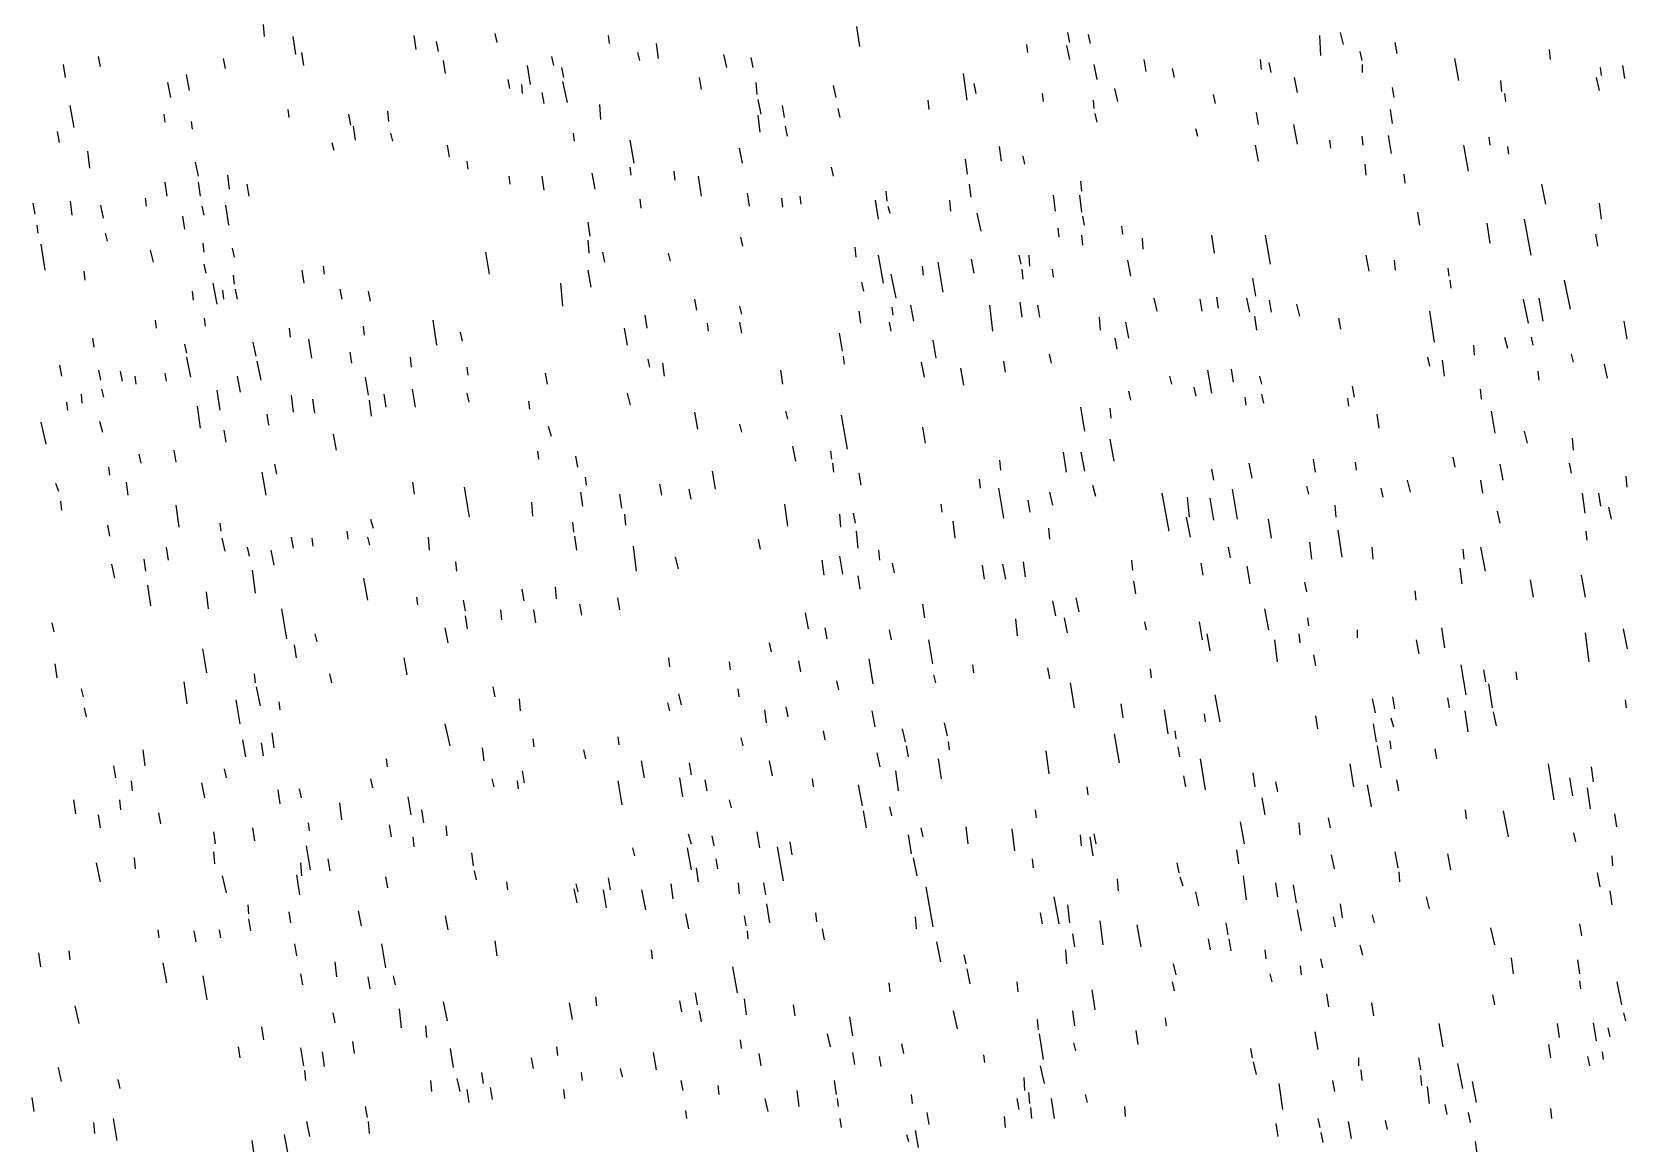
# Model space of a CAD drawing. Extents: x 0 to 599, y 0 to 600.
# Drawn here: x 0.4 to 299.3, y 207.1 to 415.3 of the extents above; entities that cross this region are included whole.
import ezdxf

# ---------------------------------------------------------------- set-up
doc = ezdxf.new("R2010")
doc.units = 0
doc.header["$MEASUREMENT"] = 0
doc.layers.add('SKARN_FSET5', color=174, linetype='CONTINUOUS')

msp = doc.modelspace()

# ---------------------------------------------------------------- linework, layer by layer
at = {"layer": 'SKARN_FSET5'}
for p, q in [((43.8, 416.72), (43.99, 414.48)), ((154.91, 416.35), (155.47, 412.61)), ((49.3, 414.48), (49.85, 411.11)), ((72, 414.66), (72.36, 412.04)), ((76.21, 413.54), (76.57, 411.67)), ((87.19, 415.04), (87.56, 413.35)), ((108.42, 414.66), (108.61, 413.17)), ((117.39, 413.17), (117.76, 410.36)), ((186.77, 412.98), (186.95, 411.48)), ((194.27, 412.79), (194.82, 410.17)), ((194.45, 415.23), (194.82, 413.35)), ((198.3, 414.85), (198.67, 413.17)), ((241.68, 414.66), (241.87, 410.92)), ((245.52, 415.23), (246.07, 412.98)), ((255.78, 413.35), (256.14, 411.29)), ((12.87, 410.73), (13.24, 408.86)), ((36.31, 410.36), (36.67, 408.49)), ((50.95, 411.48), (51.32, 409.05)), ((77.49, 409.98), (77.86, 407.55)), ((97.81, 410.73), (98.18, 409.05)), ((113.92, 411.48), (114.28, 409.98)), ((130.02, 411.11), (130.58, 408.67)), ((135.15, 410.55), (135.52, 408.67)), ((208.74, 410.17), (209.1, 407.93)), ((230.52, 410.17), (230.7, 408.3)), ((232.17, 409.61), (232.53, 407.74)), ((249.19, 411.67), (249.56, 409.98)), ((266.94, 410.36), (267.68, 406.24)), ((284.7, 412.04), (284.88, 410.17)), ((6.29, 409.24), (6.66, 406.8)), ((29.35, 407.36), (29.91, 404.37)), ((89.58, 406.43), (89.94, 404.74)), ((93.23, 409.05), (93.79, 405.49)), ((99.64, 408.67), (100.01, 406.8)), ((125.45, 406.8), (125.82, 404.56)), ((174.88, 407.55), (175.61, 402.5)), ((199.4, 409.24), (199.95, 406.43)), ((214.05, 408.49), (214.41, 406.8)), ((236.93, 406.8), (237.48, 403.99)), ((249.74, 407.74), (249.74, 409.24)), ((293.49, 406.8), (294.04, 404.37)), ((294.22, 408.67), (294.41, 407.18)), ((298.43, 409.05), (298.8, 406.61)), ((25.88, 405.87), (26.43, 403.06)), ((92.14, 405.49), (92.32, 403.81)), ((95.99, 403.99), (96.35, 401.93)), ((99.83, 406.05), (100.75, 402.12)), ((136.07, 405.87), (136.26, 403.62)), ((150.53, 405.3), (151.08, 403.06)), ((176.89, 405.68), (177.26, 403.81)), ((189.71, 403.81), (189.89, 402.31)), ((203.25, 404.74), (203.8, 402.31)), ((221.74, 403.62), (222.11, 401.93)), ((255.24, 404.93), (255.6, 403.06)), ((275.55, 406.24), (275.74, 404.18)), ((276.29, 403.81), (276.47, 402.31)), ((7.58, 401.56), (8.31, 397.44)), ((48.4, 400.81), (48.58, 399.31)), ((67.07, 400.44), (67.25, 398.56)), ((106.79, 401.75), (106.97, 398.94)), ((136.44, 402.68), (136.99, 399.88)), ((141.02, 401.56), (141.39, 399.31)), ((151.45, 401), (151.82, 399.31)), ((168.29, 402.5), (168.48, 400.81)), ((199.23, 402.5), (199.41, 401)), ((254.87, 400.81), (255.24, 398.19)), ((25.15, 399.88), (25.34, 398.38)), ((30.28, 398.56), (30.46, 397.07)), ((59.75, 399.88), (60.11, 397.82)), ((60.66, 397.63), (61.03, 395.01)), ((136.44, 399.69), (136.81, 396.51)), ((141.57, 397.63), (141.94, 395.76)), ((199.59, 400.06), (199.96, 398.38)), ((229.8, 400.25), (230.17, 398)), ((236.76, 398), (237.49, 394.26)), ((5.2, 396.69), (5.57, 394.63)), ((56.64, 394.63), (57.01, 393.14)), ((67.62, 396.32), (67.99, 394.82)), ((101.85, 396.32), (102.04, 394.82)), ((112.47, 395.01), (113.21, 390.7)), ((218.45, 397.25), (218.82, 395.76)), ((243.53, 395.01), (243.72, 393.51)), ((249.57, 395.76), (249.76, 394.07)), ((254.51, 395.94), (255.07, 392.57)), ((273.37, 395.57), (273.55, 394.07)), ((10.88, 392.95), (11.25, 389.77)), ((78.24, 394.07), (78.61, 391.83)), ((132.97, 393.51), (133.52, 390.7)), ((181.66, 393.88), (182.03, 391.08)), ((186.06, 392.01), (186.42, 390.51)), ((229.62, 394.07), (230.17, 391.08)), ((268.61, 394.07), (269.53, 389.2)), ((276.85, 393.88), (277.03, 392.39)), ((31.02, 390.89), (31.57, 388.27)), ((81.9, 391.08), (82.09, 389.58)), ((105.34, 388.83), (105.89, 385.83)), ((112.47, 389.95), (112.66, 388.46)), ((120.71, 389.2), (120.9, 387.52)), ((150.18, 389.95), (150.55, 388.27)), ((175.26, 391.45), (175.63, 388.64)), ((250.13, 390.51), (250.31, 388.46)), ((257.45, 388.64), (257.63, 386.96)), ((25.35, 387.15), (25.72, 384.52)), ((31.57, 387.15), (31.94, 384.52)), ((37.06, 388.46), (37.43, 385.83)), ((40.72, 386.77), (41.09, 384.52)), ((89.78, 388.27), (89.96, 386.77)), ((96, 388.27), (96.37, 385.65)), ((125.29, 388.27), (125.84, 384.52)), ((176, 386.77), (176.36, 384.34)), ((196.86, 387.33), (197.05, 385.46)), ((283.26, 386.77), (284, 383.03)), ((0.64, 383.21), (1.01, 381.15)), ((7.6, 383.59), (7.96, 380.97)), ((13.27, 382.84), (13.82, 380.41)), ((21.69, 384.15), (21.87, 382.65)), ((32.31, 382.65), (32.68, 380.97)), ((36.7, 382.84), (37.25, 379.1)), ((114.31, 383.96), (114.5, 382.28)), ((134.45, 385.09), (134.81, 382.65)), ((140.85, 384.15), (141.04, 382.46)), ((144.33, 384.52), (144.51, 383.03)), ((158.43, 383.78), (158.98, 380.22)), ((160.44, 385.46), (160.62, 383.59)), ((160.81, 382.65), (161.17, 381.34)), ((172.34, 383.78), (172.52, 381.72)), ((191.74, 384.71), (192.11, 381.72)), ((196.68, 384.71), (197.05, 381.53)), ((294.06, 383.21), (294.43, 380.22)), ((28.65, 380.78), (29.02, 378.35)), ((104.61, 379.66), (104.98, 377.04)), ((177.47, 381.34), (178.2, 377.97)), ((197.23, 380.78), (197.6, 379.1)), ((260.02, 381.53), (260.39, 379.1)), ((279.97, 380.22), (281.26, 373.48)), ((1.38, 379.1), (1.56, 377.6)), ((14.19, 377.6), (14.56, 376.1)), ((133.17, 376.85), (133.54, 375.16)), ((192.66, 378.53), (192.85, 376.85)), ((197.06, 377.22), (197.24, 375.35)), ((204.56, 378.91), (204.74, 377.41)), ((208.41, 376.66), (208.59, 374.6)), ((221.4, 377.22), (221.95, 373.85)), ((231.47, 377.22), (232.39, 371.79)), ((273.02, 379.47), (273.57, 375.73)), ((293.34, 377.41), (293.71, 375.16)), ((2.11, 375.54), (2.85, 370.67)), ((22.61, 374.42), (23.17, 372.17)), ((32.5, 375.73), (32.68, 374.04)), ((37.99, 374.79), (38.36, 373.1)), ((85.4, 374.04), (86.14, 369.92)), ((104.62, 376.29), (104.8, 373.85)), ((107.37, 374.04), (107.73, 372.17)), ((119.63, 373.85), (120, 372.36)), ((154.59, 374.98), (154.78, 373.1)), ((32.68, 371.79), (33.05, 370.11)), ((50.99, 370.67), (51.36, 368.24)), ((55.02, 371.42), (55.2, 369.92)), ((104.62, 370.67), (105.18, 367.49)), ((158.99, 373.48), (159.91, 368.24)), ((167.23, 371.42), (167.41, 369.73)), ((170.15, 372.17), (171.07, 366.55)), ((176.38, 372.73), (176.93, 370.11)), ((185.34, 373.48), (185.71, 371.79)), ((185.9, 370.86), (186.08, 368.99)), ((187.18, 373.48), (187.36, 371.42)), ((191.57, 370.86), (191.76, 369.36)), ((205.66, 372.54), (206.22, 369.55)), ((250.33, 373.48), (250.88, 370.48)), ((255.64, 372.54), (255.82, 370.67)), ((265.7, 371.05), (265.89, 369.55)), ((10.17, 370.48), (10.36, 368.8)), ((34.34, 368.24), (35.07, 364.31)), ((38.18, 369.73), (38.36, 368.05)), ((99.5, 368.24), (99.87, 363.93)), ((155.88, 368.42), (156.25, 366.74)), ((161.37, 369.92), (162.29, 365.43)), ((229.1, 369.17), (229.65, 365.8)), ((266.07, 368.8), (266.26, 367.3)), ((287.49, 368.8), (288.59, 363.37)), ((30.49, 366.74), (30.68, 365.05)), ((36.17, 366.93), (36.35, 365.24)), ((38.55, 367.11), (38.92, 365.24)), ((58.13, 367.11), (58.5, 365.24)), ((63.44, 366.74), (63.81, 364.87)), ((124.58, 365.24), (124.95, 363.18)), ((185.54, 364.68), (185.91, 361.87)), ((210.61, 365.43), (211.17, 363)), ((219.22, 365.24), (219.59, 363)), ((222.33, 365.62), (222.7, 363.56)), ((228, 365.43), (228.55, 362.81)), ((232.21, 365.05), (232.58, 362.81)), ((279.81, 365.24), (280.73, 360.75)), ((282.73, 365.43), (283.47, 361.12)), ((32.7, 361.68), (32.88, 360.19)), ((115.25, 362.25), (115.62, 359.81)), ((133, 363.93), (133.37, 362.43)), ((155.34, 363), (155.7, 360.75)), ((161.56, 363.74), (161.74, 362.25)), ((165.04, 364.12), (165.59, 361.12)), ((179.86, 364.12), (180.42, 359.25)), ((188.83, 364.12), (189.2, 361.87)), ((200.37, 361.87), (200.55, 359.44)), ((229.47, 362.06), (229.84, 359.44)), ((237.34, 364.31), (237.89, 362.06)), ((245.21, 361.68), (245.58, 359.63)), ((262.24, 363), (263.16, 357.19)), ((23.54, 361.31), (23.73, 359.81)), ((48.62, 359.81), (48.81, 358.13)), ((62.53, 360.19), (62.72, 358.5)), ((75.53, 361.31), (76.27, 356.63)), ((80.66, 359.06), (81.02, 357.38)), ((111.41, 359.81), (111.96, 356.63)), ((126.97, 360.75), (127.15, 359.25)), ((133.01, 360.94), (133.37, 358.88)), ((151.68, 358.88), (152.23, 355.51)), ((161.01, 360.94), (161.38, 359.25)), ((205.31, 360.94), (205.86, 357.94)), ((298.66, 361.12), (299.22, 357.75)), ((11.83, 357.94), (12.02, 356.26)), ((29.04, 356.82), (29.41, 355.13)), ((41.85, 357.19), (42.4, 354.57)), ((52.29, 357.75), (52.84, 354.2)), ((169.25, 357.57), (169.81, 354.2)), ((203.3, 357.94), (203.67, 355.88)), ((270.48, 356.63), (270.66, 354.76)), ((276.34, 358.13), (276.89, 356.07)), ((281.28, 358.13), (281.65, 356.63)), ((5.61, 352.89), (5.98, 350.83)), ((29.41, 354.38), (30.14, 350.64)), ((42.59, 353.63), (43.32, 350.08)), ((59.98, 355.32), (60.34, 353.26)), ((71.33, 354.38), (71.51, 352.51)), ((115.81, 354.01), (116.17, 352.51)), ((118.55, 353.26), (118.92, 350.83)), ((152.42, 354.57), (152.6, 353.07)), ((167.06, 353.45), (167.61, 350.64)), ((182.44, 353.63), (182.8, 351.58)), ((191.04, 354.95), (191.41, 353.26)), ((261.88, 354.38), (262.25, 352.7)), ((264.62, 353.82), (264.99, 350.83)), ((288.79, 354.95), (289.15, 353.45)), ((295.01, 353.07), (295.56, 350.45)), ((12.94, 351.95), (13.3, 350.08)), ((16.96, 351.76), (17.33, 349.89)), ((19.71, 350.83), (19.9, 349.33)), ((25.38, 351.39), (25.57, 349.89)), ((38.93, 350.83), (39.48, 347.83)), ((62.91, 350.64), (63.46, 347.27)), ((81.94, 352.51), (82.13, 351.01)), ((96.59, 351.39), (96.96, 349.33)), ((140.7, 351.95), (141.07, 349.33)), ((174.38, 352.32), (174.94, 349.14)), ((213.56, 350.83), (213.93, 349.33)), ((220.7, 351.95), (221.43, 347.64)), ((225.09, 352.14), (225.46, 349.7)), ((230.4, 350.83), (230.77, 349.33)), ((282.57, 351.76), (282.75, 350.08)), ((9.65, 347.46), (9.83, 345.77)), ((13.49, 348.39), (13.86, 346.9)), ((35.09, 348.21), (35.64, 344.46)), ((49, 347.27), (49.37, 344.09)), ((66.39, 347.46), (66.76, 345.02)), ((71.7, 348.39), (72.25, 345.02)), ((81.95, 347.64), (82.32, 345.96)), ((111.97, 347.64), (112.52, 345.4)), ((205.87, 348.02), (206.24, 346.33)), ((218.14, 348.77), (218.5, 347.08)), ((227.66, 346.9), (227.84, 345.4)), ((230.77, 347.46), (231.14, 345.77)), ((246.88, 346.71), (247.06, 345.21)), ((247.79, 348.95), (248.16, 346.9)), ((271.77, 348.39), (271.95, 346.52)), ((6.9, 345.96), (7.09, 344.46)), ((31.43, 345.21), (31.99, 341.09)), ((44.43, 343.71), (44.8, 341.65)), ((53.03, 346.52), (53.4, 343.9)), ((63.65, 346.33), (64.02, 343.34)), ((93.48, 346.15), (93.67, 344.65)), ((124.6, 344.09), (125.16, 340.9)), ((141.63, 344.27), (141.99, 342.78)), ((196.91, 345.02), (197.64, 340.53)), ((202.4, 344.84), (202.58, 342.96)), ((252.37, 343.71), (252.74, 341.09)), ((273.79, 344.27), (274.52, 340.16)), ((2.15, 342.22), (3.07, 338.1)), ((13.13, 342.4), (13.68, 340.34)), ((36.38, 340.72), (36.75, 338.47)), ((97.15, 341.47), (97.7, 339.59)), ((133.03, 341.84), (133.39, 340.34)), ((152.06, 343.53), (153.17, 337.16)), ((167.26, 341.28), (167.81, 338.28)), ((56.88, 339.97), (57.43, 336.97)), ((142.92, 337.72), (143.47, 334.91)), ((202.4, 339.03), (203.14, 334.91)), ((280.01, 340.53), (280.57, 338.28)), ((288.99, 339.22), (289.17, 336.97)), ((20.46, 336.22), (20.83, 334.54)), ((27.05, 336.97), (27.42, 334.73)), ((95.14, 336.79), (95.33, 335.29)), ((102.28, 335.85), (102.65, 333.79)), ((150.06, 336.79), (150.24, 335.29)), ((181.72, 335.1), (181.91, 333.23)), ((193.62, 336.6), (194.17, 332.85)), ((196.92, 336.6), (197.65, 333.04)), ((240.48, 335.29), (240.85, 332.85)), ((248.35, 334.73), (248.54, 333.23)), ((266.66, 335.66), (267.03, 333.79)), ((14.79, 333.79), (14.97, 332.29)), ((43.53, 332.85), (44.26, 328.55)), ((45.9, 334.35), (46.27, 332.48)), ((104.12, 331.92), (104.3, 330.42)), ((127.91, 333.04), (128.46, 329.67)), ((150.42, 334.54), (150.61, 332.85)), ((155.37, 332.67), (155.74, 330.42)), ((221.45, 333.42), (221.82, 331.36)), ((228.4, 334.54), (228.95, 331.73)), ((275.44, 334.35), (276, 331.36)), ((288.44, 334.54), (288.81, 332.67)), ((299.06, 332.11), (299.25, 330.05)), ((4.9, 330.8), (5.46, 329.3)), ((18.08, 330.98), (18.45, 328.55)), ((71.72, 330.98), (72.09, 328.74)), ((81.42, 330.05), (82.34, 324.43)), ((103.2, 329.11), (103.57, 326.49)), ((110.53, 328.74), (110.89, 326.12)), ((118.03, 330.61), (118.4, 328.55)), ((123.52, 329.67), (123.89, 327.8)), ((177.88, 331.54), (178.07, 329.86)), ((181.55, 329.86), (182.47, 324.24)), ((191.07, 329.11), (191.62, 326.68)), ((199.12, 330.42), (199.67, 328.36)), ((212.12, 328.92), (213.41, 321.81)), ((225.29, 329.67), (226.22, 324.06)), ((239.21, 330.23), (239.57, 328.74)), ((253.12, 329.86), (253.49, 328.17)), ((258.06, 331.36), (258.61, 329.11)), ((271.79, 331.36), (272.16, 328.92)), ((290.83, 328.92), (291.38, 325.18)), ((293.94, 328.92), (294.31, 326.49)), ((5.82, 327.43), (6.01, 325.74)), ((27.42, 326.68), (27.98, 322.56)), ((94.05, 327.24), (94.24, 324.62)), ((141.46, 326.86), (142.02, 322.75)), ((170.75, 326.86), (170.93, 325.37)), ((187.04, 327.61), (187.41, 325.37)), ((216.88, 328.17), (217.25, 324.43)), ((221.09, 327.99), (221.82, 323.87)), ((244.52, 326.68), (244.7, 324.43)), ((295.77, 326.3), (296.32, 324.06)), ((14.61, 322.93), (14.98, 320.87)), ((35.66, 323.31), (35.85, 321.81)), ((63.85, 324.06), (64.4, 322.37)), ((101.74, 323.49), (101.93, 321.62)), ((111.44, 324.99), (111.63, 322.93)), ((151.71, 324.99), (151.9, 322.56)), ((154.28, 325.18), (154.65, 323.31)), ((172.95, 323.68), (173.32, 320.5)), ((216.7, 324.43), (217.43, 320.69)), ((232.07, 324.06), (232.63, 320.5)), ((274.91, 325.55), (275.46, 323.31)), ((36.03, 320.5), (36.59, 318.07)), ((49.03, 320.69), (49.4, 318.63)), ((52.87, 320.5), (53.06, 319)), ((59.46, 321.81), (59.65, 320.31)), ((63.31, 320.69), (63.68, 319.19)), ((74.66, 320.69), (74.84, 318.25)), ((102.11, 320.87), (102.48, 318.25)), ((136.53, 320.31), (136.89, 318.44)), ((154.83, 321.81), (155.2, 318.63)), ((190.89, 322.37), (191.07, 320.31)), ((239.77, 319.75), (240.14, 316.57)), ((245.07, 322), (245.81, 316.94)), ((291.57, 321.81), (291.75, 320.12)), ((25.6, 318.81), (25.97, 316.38)), ((40.79, 318.81), (41.16, 317.13)), ((45.19, 318.25), (45.74, 315.44)), ((113.1, 319), (113.65, 314.32)), ((120.97, 316.94), (121.52, 314.7)), ((151.72, 317.13), (152.28, 313.76)), ((159.04, 318.25), (159.23, 316.38)), ((224.57, 318.81), (224.94, 316.76)), ((251.48, 318.81), (251.67, 316.57)), ((268.51, 318.44), (268.69, 316.57)), ((271.8, 318.81), (272.72, 314.32)), ((15.35, 315.63), (15.91, 313.01)), ((21.39, 316.57), (21.76, 314.32)), ((41.71, 314.51), (42.27, 310.2)), ((79.79, 316.01), (79.97, 314.32)), ((148.43, 316.38), (148.8, 313.57)), ((161.61, 315.82), (161.98, 313.95)), ((178.45, 315.44), (178.82, 312.82)), ((182.29, 315.63), (182.85, 312.82)), ((186.14, 316.01), (186.51, 313.2)), ((206.45, 316.38), (206.64, 314.51)), ((219.45, 315.82), (219.82, 313.57)), ((228.06, 315.26), (228.61, 311.89)), ((267.96, 314.88), (268.33, 311.89)), ((22.13, 311.7), (22.68, 307.77)), ((62.58, 313.01), (63.32, 308.89)), ((92.24, 310.95), (92.61, 308.71)), ((98.46, 311.33), (98.65, 309.08)), ((155.2, 313.39), (155.57, 310.95)), ((206.83, 312.45), (207.19, 310.02)), ((238.86, 312.26), (239.23, 310.39)), ((281.14, 312.64), (281.69, 309.45)), ((290.66, 313.57), (291.4, 309.45)), ((33.12, 310.39), (33.49, 307.21)), ((72.47, 309.45), (72.66, 307.96)), ((81.26, 308.89), (81.63, 306.83)), ((103.04, 308.14), (103.41, 306.08)), ((110.18, 309.27), (110.55, 307.02)), ((167.29, 308.14), (167.66, 305.52)), ((191.64, 308.71), (192.19, 305.9)), ((196.03, 309.27), (196.58, 306.65)), ((259.54, 310.58), (259.73, 308.89)), ((47.21, 307.21), (48.13, 301.59)), ((81.63, 305.9), (82, 303.46)), ((88.22, 307.02), (88.4, 305.15)), ((94.44, 307.02), (94.81, 304.59)), ((145.33, 306.46), (145.88, 303.46)), ((184.68, 305.34), (185.05, 302.15)), ((193.84, 305.52), (194.39, 302.71)), ((231.36, 307.21), (232.1, 303.28)), ((239.41, 305.52), (239.6, 304.03)), ((4.2, 304.59), (4.57, 302.9)), ((53.44, 302.53), (53.81, 301.03)), ((77.79, 303.65), (78.34, 300.84)), ((148.99, 303.65), (149.36, 301.59)), ((161.07, 303.28), (161.44, 301.4)), ((208.85, 304.77), (209.21, 303.28)), ((219.1, 304.77), (219.65, 301.4)), ((220.56, 302.53), (221.12, 299.34)), ((237.77, 302.53), (237.96, 300.84)), ((248.75, 301.78), (248.75, 303.28)), ((264.49, 303.65), (265.05, 299.91)), ((291.4, 302.71), (292.14, 297.29)), ((298.54, 303.46), (299.28, 299.72)), ((32.39, 299.72), (33.13, 295.23)), ((49.6, 300.47), (49.97, 298.03)), ((138.56, 300.84), (138.93, 299.16)), ((168.4, 301.4), (169.13, 296.91)), ((233.2, 301.4), (233.75, 297.29)), ((259.74, 301.4), (260.29, 298.78)), ((4.76, 296.91), (5.13, 294.29)), ((70.1, 298.03), (70.66, 294.85)), ((119.71, 298.03), (119.89, 296.35)), ((131.06, 297.29), (131.24, 295.79)), ((144.06, 297.47), (144.42, 295.41)), ((157.23, 297.85), (157.97, 293.17)), ((176.64, 296.72), (176.82, 295.23)), ((190.73, 296.16), (191.1, 294.1)), ((209.95, 295.98), (210.14, 294.29)), ((240.52, 298.6), (240.89, 296.54)), ((268.16, 296.72), (269.08, 291.11)), ((28.92, 293.54), (29.48, 289.42)), ((42.1, 295.04), (42.29, 293.35)), ((56.2, 295.04), (56.56, 293.35)), ((151.2, 293.73), (151.57, 292.04)), ((169.32, 294.85), (169.69, 293.35)), ((194.95, 293.35), (195.68, 288.67)), ((272.37, 295.79), (272.74, 293.54)), ((273.29, 293.17), (274.03, 288.67)), ((278.41, 295.41), (278.6, 293.92)), ((9.7, 292.23), (10.07, 290.73)), ((38.63, 290.17), (39.37, 285.68)), ((42.47, 292.61), (43.21, 289.05)), ((86.77, 292.61), (87.14, 290.73)), ((91.71, 290.36), (91.9, 288.11)), ((121.55, 291.29), (122.1, 289.24)), ((132.71, 292.23), (132.9, 290.73)), ((222.04, 291.11), (222.96, 286.05)), ((251.51, 290.36), (252.06, 287.74)), ((255.36, 290.73), (255.72, 288.49)), ((265.61, 290.55), (265.97, 288.67)), ((298.92, 290.17), (299.11, 288.67)), ((10.26, 288.67), (10.63, 286.99)), ((46.68, 289.8), (46.87, 288.3)), ((119.54, 289.61), (119.9, 288.11)), ((137.66, 288.3), (138.03, 285.87)), ((141.69, 288.86), (142.05, 286.99)), ((157.79, 288.11), (158.35, 285.12)), ((204.47, 289.42), (204.84, 286.8)), ((212.53, 288.3), (213.26, 283.81)), ((220.03, 287.55), (220.22, 286.05)), ((240.9, 287.18), (241.27, 284.74)), ((268.9, 288.11), (269.46, 284.18)), ((274.21, 287.93), (274.76, 285.3)), ((45.41, 283.99), (45.78, 281.19)), ((77.81, 285.68), (78.72, 281.56)), ((148.65, 284.37), (149.01, 282.68)), ((163.47, 284.74), (164.02, 282.31)), ((171.34, 285.87), (171.89, 283.43)), ((214.54, 284.37), (214.73, 282.87)), ((251.7, 285.68), (252.25, 282.31)), ((254.99, 286.8), (255.54, 285.12)), ((39.92, 282.68), (40.47, 279.5)), ((43.4, 282.12), (43.76, 279.69)), ((84.77, 281.19), (85.13, 278.75)), ((94.28, 282.87), (94.47, 281.37)), ((110.21, 283.24), (110.39, 281.75)), ((133.27, 283.06), (133.64, 281.56)), ((164.21, 281.56), (164.58, 279.5)), ((172.08, 282.31), (172.26, 280.81)), ((203.19, 283.81), (204.12, 278.38)), ((215.1, 281.37), (215.46, 279.5)), ((252.44, 281.56), (253.17, 277.44)), ((254.82, 282.5), (255, 281)), ((263.24, 281), (263.6, 279.13)), ((21.25, 280.81), (21.62, 277.82)), ((66.83, 279.13), (67.01, 277.63)), ((103.8, 280.81), (104.17, 279.13)), ((114.6, 278.75), (115.16, 275.57)), ((123.57, 278.38), (123.94, 276.13)), ((138.58, 278.75), (139.14, 275.94)), ((158.72, 280.25), (159.27, 277.63)), ((170.25, 279.13), (170.8, 275.38)), ((190.38, 280.62), (190.94, 276.32)), ((219.31, 279.13), (220.23, 273.32)), ((247.31, 278.19), (248.05, 273.88)), ((284.47, 278.19), (285.58, 271.45)), ((15.76, 277.82), (16.13, 275.57)), ((19.06, 275.01), (19.24, 273.14)), ((36.45, 277.25), (36.81, 275.57)), ((63.9, 275.38), (64.27, 273.7)), ((86.6, 275.38), (86.97, 273.88)), ((91.36, 275.01), (91.55, 273.51)), ((92.28, 276.88), (92.64, 274.63)), ((110.22, 275.01), (110.95, 270.51)), ((121.75, 275.57), (122.3, 272.01)), ((126.51, 275.2), (126.87, 273.14)), ((146.64, 275.38), (146.83, 273.88)), ((162.2, 276.88), (162.75, 273.14)), ((216.2, 275.94), (216.57, 273.88)), ((229.19, 276.51), (229.56, 273.88)), ((256.1, 275.2), (256.47, 273.14)), ((288.5, 275.57), (289.06, 272.2)), ((292.53, 277.63), (292.9, 274.82)), ((32.24, 274.63), (32.79, 271.83)), ((46.52, 273.32), (46.89, 270.7)), ((50.54, 273.51), (50.91, 271.83)), ((70.86, 272.01), (71.42, 268.64)), ((155.25, 274.26), (155.98, 270.33)), ((198.08, 273.88), (198.26, 272.39)), ((233.41, 274.82), (233.77, 272.95)), ((250.61, 274.26), (251.35, 270.14)), ((291.8, 273.7), (292.35, 269.77)), ((8.26, 271.45), (8.63, 268.83)), ((16.87, 271.45), (17.05, 269.58)), ((24.19, 269.02), (24.56, 266.96)), ((58.05, 270.89), (58.42, 267.71)), ((73.43, 269.58), (73.8, 267.15)), ((131.09, 271.45), (131.45, 269.95)), ((156.17, 269.39), (156.72, 266.21)), ((161.11, 270.14), (161.48, 268.46)), ((188.38, 269.58), (188.57, 268.08)), ((230.85, 271.83), (231.4, 268.64)), ((268.92, 269.58), (269.11, 267.89)), ((276.06, 269.39), (276.98, 264.52)), ((12.84, 268.64), (13.21, 266.21)), ((41.77, 266.21), (42.13, 263.78)), ((52.2, 267.15), (52.38, 265.65)), ((67.39, 266.77), (67.76, 264.52)), ((78.01, 266.58), (78.19, 264.71)), ((166.97, 266.21), (167.34, 264.52)), ((175.39, 266.4), (175.76, 263.21)), ((183.99, 266.02), (184.55, 261.9)), ((226.82, 267.33), (227.56, 263.21)), ((237.81, 267.15), (237.99, 264.9)), ((243.3, 268.08), (243.67, 266.21)), ((296.93, 268.83), (297.3, 266.4)), ((34.44, 265.46), (34.81, 263.21)), ((71.79, 264.52), (71.97, 262.65)), ((123.41, 265.09), (123.96, 263.21)), ((127.8, 264.71), (128.17, 262.84)), ((136.22, 265.46), (136.77, 262.46)), ((142.44, 263.59), (142.81, 261.15)), ((164.59, 264.9), (165.14, 261.34)), ((196.81, 264.9), (196.99, 262.84)), ((198.64, 264.52), (199.19, 260.97)), ((199.37, 265.09), (199.74, 263.21)), ((289.25, 265.27), (289.61, 263.59)), ((19.62, 260.59), (19.81, 258.53)), ((34.45, 261.72), (34.63, 259.47)), ((51.84, 262.84), (52.57, 258.35)), ((55.87, 260.41), (56.23, 258.16)), ((82.77, 261.53), (83.14, 259.1)), ((112.97, 262.46), (113.34, 260.97)), ((123.23, 262.46), (123.96, 258.35)), ((128.54, 260.41), (128.9, 258.53)), ((140.07, 262.65), (141.17, 256.29)), ((165.51, 260.59), (166.25, 257.22)), ((187.84, 260.41), (188.03, 258.72)), ((226.1, 262.09), (226.47, 259.47)), ((243.85, 261.15), (244.41, 258.53)), ((255.75, 261.72), (256.3, 258.72)), ((265.64, 261.34), (266.19, 258.35)), ((296.39, 260.97), (296.57, 259.1)), ((12.48, 259.66), (13.22, 256.1)), ((36.1, 257.22), (36.84, 254.04)), ((50.01, 257.41), (50.56, 253.67)), ((50.74, 259.66), (50.93, 257.22)), ((66.67, 257.04), (67.04, 254.98)), ((83.33, 258.16), (83.69, 256.47)), ((124.88, 258.72), (125.25, 256.1)), ((214.93, 259.66), (215.3, 257.78)), ((215.49, 257.04), (216.04, 255.35)), ((227.38, 257.22), (227.94, 252.73)), ((256.49, 257.97), (256.67, 256.1)), ((293.65, 257.78), (294.2, 255.16)), ((89.37, 256.1), (89.55, 254.6)), ((102, 254.79), (102.55, 252.17)), ((102.36, 255.73), (102.73, 254.23)), ((107.49, 254.6), (108.04, 251.23)), ((108.4, 256.85), (108.77, 254.6)), ((114.63, 254.6), (115.37, 250.86)), ((120.12, 255.73), (120.49, 252.92)), ((132.75, 255.91), (132.94, 253.85)), ((137.51, 255.91), (137.88, 253.67)), ((167.9, 255.16), (169.19, 247.68)), ((203.77, 256.66), (203.96, 254.42)), ((218.42, 254.23), (218.97, 251.61)), ((233.43, 255.91), (233.8, 253.29)), ((236.72, 255.54), (237.27, 252.17)), ((296.03, 254.42), (296.4, 251.79)), ((40.87, 251.79), (41.05, 250.11)), ((138.06, 251.98), (138.62, 248.42)), ((191.88, 253.29), (192.8, 248.24)), ((194.44, 251.79), (194.81, 248.42)), ((245.51, 251.98), (245.88, 249.36)), ((261.62, 253.29), (262.17, 251.05)), ((41.05, 249.17), (41.42, 246.93)), ((48.55, 250.48), (48.92, 248.42)), ((61.55, 250.67), (62.1, 247.86)), ((77.84, 249.73), (78.39, 247.11)), ((122.87, 250.11), (123.42, 247.3)), ((133.86, 249.73), (134.22, 247.86)), ((147.22, 250.3), (147.4, 248.61)), ((165.89, 249.55), (166.07, 247.3)), ((189.32, 250.3), (189.69, 248.24)), ((200.49, 248.8), (201.04, 244.31)), ((207.44, 248.05), (208.18, 243.93)), ((224.1, 248.42), (224.47, 246.18)), ((237.46, 250.86), (238.2, 246.93)), ((244.23, 249.55), (244.6, 247.68)), ((251.55, 249.92), (251.92, 248.42)), ((290.36, 248.24), (290.73, 245.99)), ((24.03, 247.11), (24.21, 245.62)), ((30.8, 246.93), (31.17, 244.87)), ((35.56, 247.11), (35.75, 245.62)), ((87.18, 245.05), (87.55, 242.25)), ((134.41, 246.93), (134.59, 245.43)), ((148.5, 247.3), (148.87, 245.24)), ((195.36, 246.37), (195.73, 243.93)), ((220.81, 245.43), (221.18, 243.37)), ((224.65, 245.43), (225.02, 243.18)), ((273.71, 247.49), (274.44, 244.31)), ((1.7, 242.81), (2.07, 240.19)), ((7.38, 243.18), (7.56, 241.5)), ((49.66, 244.49), (50.03, 242.25)), ((65.95, 244.49), (66.69, 240)), ((116.47, 243.37), (116.66, 241.68)), ((169.92, 244.87), (170.66, 241.12)), ((175.05, 242.43), (175.42, 240.75)), ((194.08, 243.37), (194.27, 240.75)), ((231.43, 243.37), (231.61, 241.68)), ((249.18, 244.31), (249.73, 242.43)), ((24.95, 240.94), (25.69, 237.19)), ((57.17, 241.12), (57.54, 238.32)), ((131.67, 240.19), (132.59, 235.32)), ((175.6, 239.81), (176.15, 237)), ((214.22, 240.75), (214.77, 238.69)), ((238.02, 240.37), (238.2, 238.69)), ((241.86, 241.68), (242.23, 240)), ((277.56, 241.87), (277.92, 238.88)), ((290, 241.5), (290.37, 238.88)), ((32.46, 238.5), (33.2, 234.01)), ((50.76, 238.88), (51.13, 236.82)), ((63.39, 238.32), (63.76, 236.07)), ((68.15, 238.5), (68.52, 236.82)), ((160.96, 237.19), (161.14, 235.51)), ((184.94, 237.38), (185.12, 235.51)), ((214.04, 237.38), (214.41, 235.69)), ((232.35, 238.88), (232.71, 237.38)), ((290.37, 237.57), (290.56, 236.07)), ((297.33, 237.38), (298.25, 233.07)), ((77.49, 233.63), (78.23, 230.08)), ((101.11, 233.45), (101.66, 230.27)), ((106.05, 234.57), (106.23, 232.89)), ((121.79, 233.82), (122.16, 231.76)), ((124.72, 235.32), (125.09, 233.07)), ((133.87, 234.2), (134.24, 231.2)), ((199.03, 235.88), (199.59, 232.14)), ((242.97, 235.13), (243.34, 232.7)), ((251.39, 233.45), (251.76, 231.01)), ((274.08, 234.95), (274.45, 233.07)), ((8.49, 232.89), (9.22, 229.52)), ((56.81, 231.58), (57.18, 229.7)), ((69.26, 232.32), (69.63, 228.77)), ((125.45, 231.95), (125.82, 229.89)), ((143.03, 233.07), (143.39, 231.01)), ((153.64, 230.83), (154.2, 227.27)), ((173.05, 231.95), (173.78, 228.58)), ((188.79, 230.27), (188.97, 228.39)), ((195.38, 231.95), (195.75, 229.14)), ((212.77, 230.64), (212.95, 229.14)), ((298.62, 231.58), (298.98, 230.08)), ((43.45, 228.95), (43.82, 226.52)), ((74.2, 229.14), (74.39, 226.9)), ((149.44, 227.64), (149.99, 225.21)), ((189.16, 227.64), (189.9, 222.78)), ((207.28, 228.21), (207.65, 225.59)), ((240.78, 228.02), (241.33, 224.65)), ((264.02, 229.52), (264.76, 225.21)), ((286.17, 229.52), (286.54, 226.9)), ((292.94, 229.7), (293.5, 226.33)), ((295.69, 228.77), (296.06, 227.08)), ((39.06, 225.21), (39.43, 223.15)), ((50.78, 225.02), (51.33, 221.65)), ((54.81, 224.27), (55.17, 221.47)), ((60.48, 226.15), (60.85, 223.9)), ((78.78, 224.84), (79.34, 221.28)), ((98.74, 225.21), (98.92, 223.53)), ((133.15, 226.52), (133.33, 224.84)), ((163.35, 225.77), (163.72, 223.9)), ((195.57, 225.96), (195.93, 224.46)), ((228.7, 224.84), (229.07, 223.15)), ((284.53, 225.59), (284.9, 223.15)), ((294.6, 224.27), (294.78, 222.78)), ((5.39, 221.28), (5.94, 218.66)), ((93.98, 223.15), (94.35, 221.09)), ((116.86, 224.09), (117.41, 220.9)), ((136.63, 223.9), (137, 221.65)), ((154.2, 224.09), (154.57, 221.84)), ((159.14, 223.34), (159.51, 221.47)), ((178.73, 223.71), (178.91, 222.22)), ((189.35, 221.65), (190.08, 218.28)), ((229.25, 222.4), (229.8, 219.97)), ((249.02, 221.65), (249.02, 223.15)), ((260.19, 223.15), (260.55, 220.9)), ((267.51, 222.03), (268.43, 217.35)), ((291.85, 223.34), (292.22, 221.65)), ((16.55, 219.03), (16.92, 217.35)), ((51.51, 220.72), (51.7, 218.85)), ((75.13, 218.85), (75.31, 216.79)), ((80.07, 219.22), (80.62, 216.79)), ((84.65, 220.34), (85.01, 218.28)), ((103.32, 220.34), (103.5, 218.85)), ((110.64, 221.09), (111.01, 219.59)), ((121.99, 218.85), (122.36, 216.97)), ((150.73, 218.85), (151.1, 216.22)), ((186.24, 219.41), (186.42, 216.97)), ((234.02, 218.28), (234.75, 213.42)), ((244.08, 218.85), (244.45, 216.79)), ((249.39, 220.9), (249.57, 218.85)), ((260.56, 219.78), (260.74, 217.91)), ((270.26, 218.66), (270.99, 214.73)), ((0.45, 215.66), (0.82, 213.04)), ((81.9, 217.16), (82.27, 214.73)), ((86.3, 217.54), (86.67, 215.29)), ((100.03, 217.16), (100.21, 215.48)), ((128.95, 217.91), (129.13, 216.22)), ((137.74, 215.48), (138.29, 213.04)), ((143.77, 216.97), (144.14, 213.98)), ((151.28, 215.48), (151.47, 213.98)), ((165.19, 216.22), (165.38, 214.54)), ((184.96, 215.48), (185.33, 213.42)), ((187.16, 216.6), (187.34, 214.54)), ((191.37, 215.48), (191.92, 211.73)), ((197.77, 216.22), (198.14, 214.73)), ((261.84, 217.72), (262.21, 214.54)), ((62.87, 213.98), (63.24, 211.92)), ((122.91, 213.23), (123.1, 211.73)), ((168.12, 212.85), (168.49, 210.61)), ((187.53, 213.79), (187.71, 211.73)), ((205.1, 213.98), (205.28, 212.11)), ((265.14, 214.35), (265.51, 212.48)), ((269.53, 212.85), (269.9, 210.98)), ((284.91, 213.6), (285.09, 211.73)), ((11.99, 210.98), (12.17, 208.92)), ((15.65, 211.73), (16.38, 207.61)), ((51.89, 211.17), (52.44, 208.36)), ((63.42, 211.17), (63.61, 208.92)), ((151.83, 211.73), (152.02, 210.05)), ((165.93, 209.49), (166.48, 206.3)), ((182.59, 212.11), (182.77, 210.05)), ((233.47, 210.8), (233.84, 208.36)), ((241.34, 211.73), (241.71, 210.05)), ((247.02, 211.17), (247.57, 207.99)), ((253.97, 211.36), (254.34, 209.67)), ((41.64, 207.61), (42.01, 204.99)), ((47.68, 208.74), (48.42, 204.99)), ((164.28, 208.74), (164.65, 207.43)), ((241.9, 209.11), (242.26, 207.24)), ((270.82, 207.43), (271.74, 200.69))]:
    msp.add_line(p, q, dxfattribs=at)

doc.saveas('drawing.dxf')
